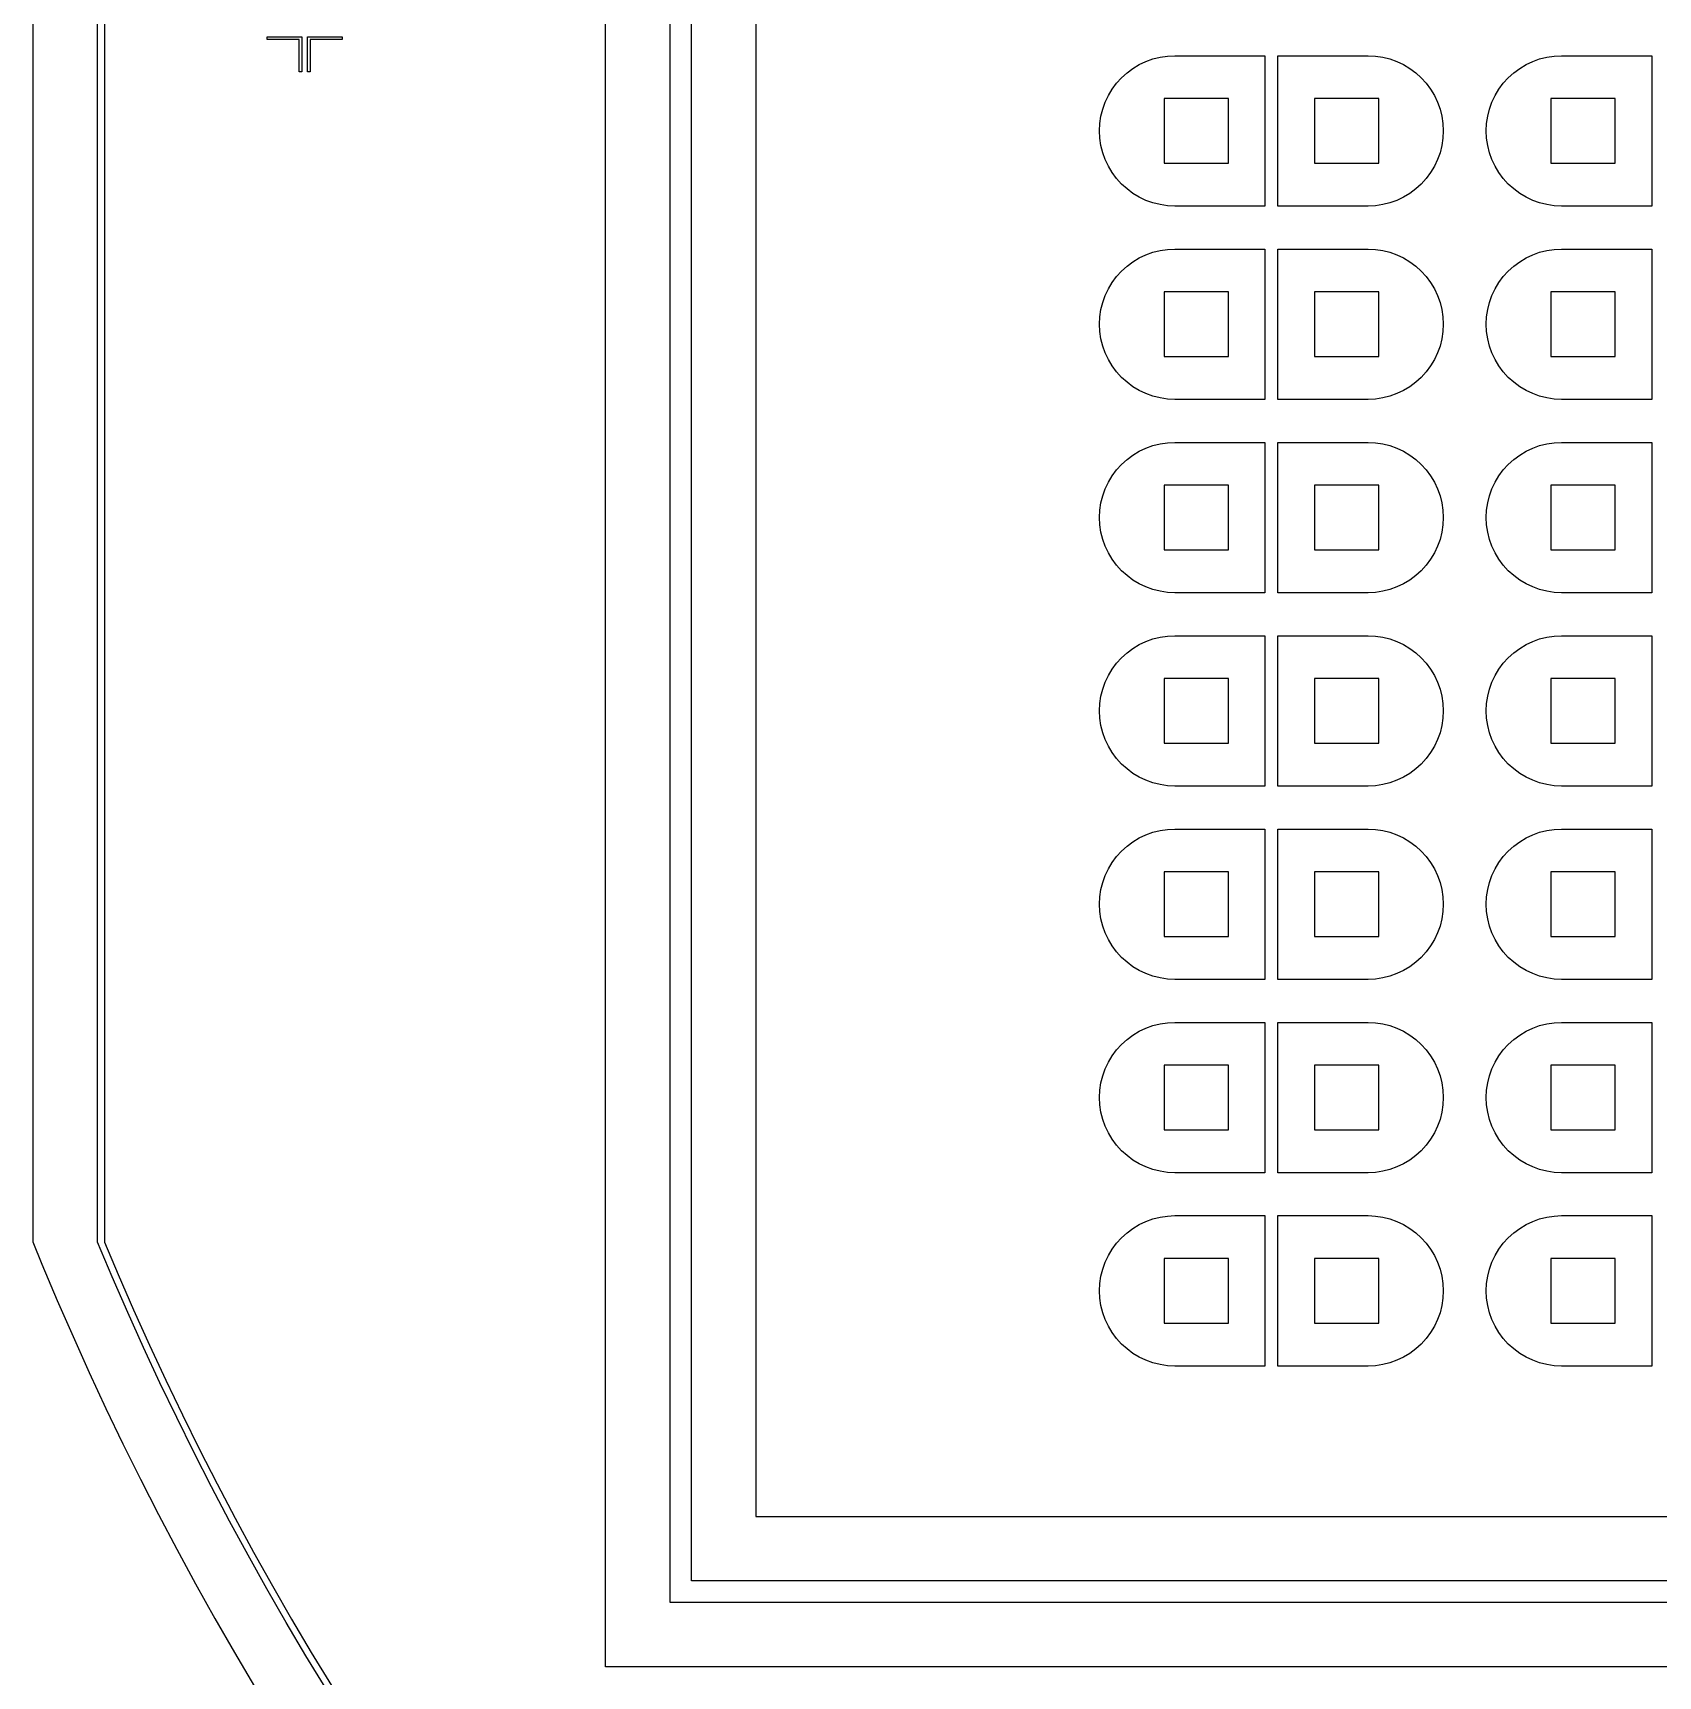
# Model space of a CAD drawing. Extents: x -25 to 123, y -44 to 109.
# Drawn here: x -24.88 to 13.81, y -6.87 to 32.24 of the extents above; entities that cross this region are included whole.
import ezdxf

# ---------------------------------------------------------------- set-up
doc = ezdxf.new("R2010")
doc.units = 0

msp = doc.modelspace()

# ---------------------------------------------------------------- linework, layer by layer
for p, q in [((-11.2486, -6.6469), (-11.2486, 71.0707)), ((-9.71469, 69.5368), (-9.71469, -5.11299)), ((-9.2034, -4.6017), (-9.2034, 69.0255)), ((-7.66949, 67.4916), (-7.66949, -3.06779)), ((-24.8751, 60.9582), (-24.8751, 3.46556)), ((-23.3349, 3.46223), (-23.3349, 60.9616)), ((-23.1725, 60.9607), (-23.1725, 3.4631)), ((-19.3016, 32.0841), (-19.3016, 32.148)), ((-19.3016, 32.148), (-18.4707, 32.148)), ((-18.5346, 32.0841), (-19.3016, 32.0841)), ((-18.5346, 31.3171), (-18.5346, 32.0841)), ((-18.4707, 32.148), (-18.4707, 31.3171)), ((-18.3429, 31.3171), (-18.3429, 32.148)), ((-18.3429, 32.148), (-17.512, 32.148)), ((-17.512, 32.0841), (-18.279, 32.0841)), ((-18.279, 32.0841), (-18.279, 31.3171)), ((-17.512, 32.148), (-17.512, 32.0841)), ((1.95172, 31.6662), (2.12544, 31.692)), ((2.12544, 31.692), (2.30084, 31.7006)), ((2.30084, 31.7006), (4.4483, 31.7006)), ((4.4483, 31.7006), (4.4483, 28.1215)), ((4.75508, 28.1215), (4.75508, 31.7006)), ((4.75508, 31.7006), (6.90254, 31.7006)), ((6.90254, 31.7006), (7.07794, 31.692)), ((7.07794, 31.692), (7.25166, 31.6662)), ((11.1551, 31.6662), (11.3288, 31.692)), ((11.3288, 31.692), (11.5042, 31.7006)), ((11.5042, 31.7006), (13.6517, 31.7006)), ((13.6517, 31.7006), (13.6517, 28.1215)), ((-18.4707, 31.3171), (-18.5346, 31.3171)), ((-18.279, 31.3171), (-18.3429, 31.3171)), ((1.03545, 31.1764), (1.16557, 31.2944)), ((1.16557, 31.2944), (1.30663, 31.399)), ((1.30663, 31.399), (1.45726, 31.4893)), ((1.45726, 31.4893), (1.61601, 31.5644)), ((1.61601, 31.5644), (1.78137, 31.6235)), ((1.78137, 31.6235), (1.95172, 31.6662)), ((7.25166, 31.6662), (7.42201, 31.6235)), ((7.42201, 31.6235), (7.58737, 31.5644)), ((7.58737, 31.5644), (7.74612, 31.4893)), ((7.74612, 31.4893), (7.89676, 31.399)), ((7.89676, 31.399), (8.03781, 31.2944)), ((8.03781, 31.2944), (8.16794, 31.1764)), ((10.2388, 31.1764), (10.369, 31.2944)), ((10.369, 31.2944), (10.51, 31.399)), ((10.51, 31.399), (10.6607, 31.4893)), ((10.6607, 31.4893), (10.8194, 31.5644)), ((10.8194, 31.5644), (10.9848, 31.6235)), ((10.9848, 31.6235), (11.1551, 31.6662)), ((0.72261, 30.7546), (0.8129, 30.9053)), ((0.8129, 30.9053), (0.9175, 31.0463)), ((0.9175, 31.0463), (1.03545, 31.1764)), ((8.16794, 31.1764), (8.28589, 31.0463)), ((8.28589, 31.0463), (8.39049, 30.9053)), ((8.39049, 30.9053), (8.48077, 30.7546)), ((9.92601, 30.7546), (10.0163, 30.9053)), ((10.0163, 30.9053), (10.1209, 31.0463)), ((10.1209, 31.0463), (10.2388, 31.1764)), ((0.58836, 30.4305), (0.64752, 30.5959)), ((0.64752, 30.5959), (0.72261, 30.7546)), ((3.57909, 30.678), (2.0452, 30.678)), ((2.0452, 30.678), (2.0452, 29.1441)), ((3.57909, 29.1441), (3.57909, 30.678)), ((7.15819, 30.678), (5.6243, 30.678)), ((5.6243, 30.678), (5.6243, 29.1441)), ((7.15819, 29.1441), (7.15819, 30.678)), ((8.48077, 30.7546), (8.55586, 30.5959)), ((8.55586, 30.5959), (8.61502, 30.4305)), ((9.79176, 30.4305), (9.85092, 30.5959)), ((9.85092, 30.5959), (9.92601, 30.7546)), ((12.7825, 30.678), (11.2486, 30.678)), ((11.2486, 30.678), (11.2486, 29.1441)), ((12.7825, 29.1441), (12.7825, 30.678)), ((0.51993, 30.0864), (0.54568, 30.2602)), ((0.54568, 30.2602), (0.58836, 30.4305)), ((8.61502, 30.4305), (8.6577, 30.2602)), ((8.6577, 30.2602), (8.68346, 30.0864)), ((9.72333, 30.0864), (9.74908, 30.2602)), ((9.74908, 30.2602), (9.79176, 30.4305)), ((0.51129, 29.911), (0.51993, 30.0864)), ((0.51993, 29.7356), (0.51129, 29.911)), ((0.54568, 29.5619), (0.51993, 29.7356)), ((8.68346, 29.7356), (8.6577, 29.5619)), ((8.68346, 30.0864), (8.69209, 29.911)), ((8.69209, 29.911), (8.68346, 29.7356)), ((9.71469, 29.911), (9.72333, 30.0864)), ((9.72333, 29.7356), (9.71469, 29.911)), ((9.74908, 29.5619), (9.72333, 29.7356)), ((0.58836, 29.3916), (0.54568, 29.5619)), ((0.64752, 29.2262), (0.58836, 29.3916)), ((8.61502, 29.3916), (8.55586, 29.2262)), ((8.6577, 29.5619), (8.61502, 29.3916)), ((9.79176, 29.3916), (9.74908, 29.5619)), ((9.85092, 29.2262), (9.79176, 29.3916)), ((0.72261, 29.0675), (0.64752, 29.2262)), ((0.8129, 28.9168), (0.72261, 29.0675)), ((2.0452, 29.1441), (3.57909, 29.1441)), ((5.6243, 29.1441), (7.15819, 29.1441)), ((8.48077, 29.0675), (8.39049, 28.9168)), ((8.55586, 29.2262), (8.48077, 29.0675)), ((9.92601, 29.0675), (9.85092, 29.2262)), ((10.0163, 28.9168), (9.92601, 29.0675)), ((11.2486, 29.1441), (12.7825, 29.1441)), ((0.9175, 28.7758), (0.8129, 28.9168)), ((1.03545, 28.6456), (0.9175, 28.7758)), ((1.16557, 28.5277), (1.03545, 28.6456)), ((8.16794, 28.6456), (8.03781, 28.5277)), ((8.28589, 28.7758), (8.16794, 28.6456)), ((8.39049, 28.9168), (8.28589, 28.7758)), ((10.1209, 28.7758), (10.0163, 28.9168)), ((10.2388, 28.6456), (10.1209, 28.7758)), ((10.369, 28.5277), (10.2388, 28.6456)), ((1.30663, 28.4231), (1.16557, 28.5277)), ((1.45726, 28.3328), (1.30663, 28.4231)), ((1.61601, 28.2577), (1.45726, 28.3328)), ((1.78137, 28.1986), (1.61601, 28.2577)), ((1.95172, 28.1559), (1.78137, 28.1986)), ((7.42201, 28.1986), (7.25166, 28.1559)), ((7.58737, 28.2577), (7.42201, 28.1986)), ((7.74612, 28.3328), (7.58737, 28.2577)), ((7.89676, 28.4231), (7.74612, 28.3328)), ((8.03781, 28.5277), (7.89676, 28.4231)), ((10.51, 28.4231), (10.369, 28.5277)), ((10.6607, 28.3328), (10.51, 28.4231)), ((10.8194, 28.2577), (10.6607, 28.3328)), ((10.9848, 28.1986), (10.8194, 28.2577)), ((11.1551, 28.1559), (10.9848, 28.1986)), ((2.12544, 28.1301), (1.95172, 28.1559)), ((2.30084, 28.1215), (2.12544, 28.1301)), ((4.4483, 28.1215), (2.30084, 28.1215)), ((6.90254, 28.1215), (4.75508, 28.1215)), ((7.07794, 28.1301), (6.90254, 28.1215)), ((7.25166, 28.1559), (7.07794, 28.1301)), ((11.3288, 28.1301), (11.1551, 28.1559)), ((11.5042, 28.1215), (11.3288, 28.1301)), ((13.6517, 28.1215), (11.5042, 28.1215)), ((1.61601, 26.9627), (1.78137, 27.0218)), ((1.78137, 27.0218), (1.95172, 27.0645)), ((1.95172, 27.0645), (2.12544, 27.0903)), ((2.12544, 27.0903), (2.30084, 27.0989)), ((2.30084, 27.0989), (4.4483, 27.0989)), ((4.4483, 27.0989), (4.4483, 23.5198)), ((4.75508, 23.5198), (4.75508, 27.0989)), ((4.75508, 27.0989), (6.90254, 27.0989)), ((6.90254, 27.0989), (7.07794, 27.0903)), ((7.07794, 27.0903), (7.25166, 27.0645)), ((7.25166, 27.0645), (7.42201, 27.0218)), ((7.42201, 27.0218), (7.58737, 26.9627)), ((10.8194, 26.9627), (10.9848, 27.0218)), ((10.9848, 27.0218), (11.1551, 27.0645)), ((11.1551, 27.0645), (11.3288, 27.0903)), ((11.3288, 27.0903), (11.5042, 27.0989)), ((11.5042, 27.0989), (13.6517, 27.0989)), ((13.6517, 27.0989), (13.6517, 23.5198)), ((1.03545, 26.5747), (1.16557, 26.6927)), ((1.16557, 26.6927), (1.30663, 26.7973)), ((1.30663, 26.7973), (1.45726, 26.8876)), ((1.45726, 26.8876), (1.61601, 26.9627)), ((7.58737, 26.9627), (7.74612, 26.8876)), ((7.74612, 26.8876), (7.89676, 26.7973)), ((7.89676, 26.7973), (8.03781, 26.6927)), ((8.03781, 26.6927), (8.16794, 26.5747)), ((10.2388, 26.5747), (10.369, 26.6927)), ((10.369, 26.6927), (10.51, 26.7973)), ((10.51, 26.7973), (10.6607, 26.8876)), ((10.6607, 26.8876), (10.8194, 26.9627)), ((0.72261, 26.1529), (0.8129, 26.3036)), ((0.8129, 26.3036), (0.9175, 26.4446)), ((0.9175, 26.4446), (1.03545, 26.5747)), ((8.16794, 26.5747), (8.28589, 26.4446)), ((8.28589, 26.4446), (8.39049, 26.3036)), ((8.39049, 26.3036), (8.48077, 26.1529)), ((9.92601, 26.1529), (10.0163, 26.3036)), ((10.0163, 26.3036), (10.1209, 26.4446)), ((10.1209, 26.4446), (10.2388, 26.5747)), ((0.54568, 25.6585), (0.58836, 25.8288)), ((0.58836, 25.8288), (0.64752, 25.9942)), ((0.64752, 25.9942), (0.72261, 26.1529)), ((3.57909, 26.0763), (2.0452, 26.0763)), ((2.0452, 26.0763), (2.0452, 24.5424)), ((3.57909, 24.5424), (3.57909, 26.0763)), ((7.15819, 26.0763), (5.6243, 26.0763)), ((5.6243, 26.0763), (5.6243, 24.5424)), ((7.15819, 24.5424), (7.15819, 26.0763)), ((8.48077, 26.1529), (8.55586, 25.9942)), ((8.55586, 25.9942), (8.61502, 25.8288)), ((8.61502, 25.8288), (8.6577, 25.6585)), ((9.74908, 25.6585), (9.79176, 25.8288)), ((9.79176, 25.8288), (9.85092, 25.9942)), ((9.85092, 25.9942), (9.92601, 26.1529)), ((12.7825, 26.0763), (11.2486, 26.0763)), ((11.2486, 26.0763), (11.2486, 24.5424)), ((12.7825, 24.5424), (12.7825, 26.0763)), ((0.51129, 25.3093), (0.51993, 25.4847)), ((0.51993, 25.4847), (0.54568, 25.6585)), ((8.6577, 25.6585), (8.68346, 25.4847)), ((8.68346, 25.4847), (8.69209, 25.3093)), ((9.71469, 25.3093), (9.72333, 25.4847)), ((9.72333, 25.4847), (9.74908, 25.6585)), ((0.51993, 25.1339), (0.51129, 25.3093)), ((0.54568, 24.9602), (0.51993, 25.1339)), ((8.68346, 25.1339), (8.6577, 24.9602)), ((8.69209, 25.3093), (8.68346, 25.1339)), ((9.72333, 25.1339), (9.71469, 25.3093)), ((9.74908, 24.9602), (9.72333, 25.1339)), ((0.58836, 24.7899), (0.54568, 24.9602)), ((0.64752, 24.6245), (0.58836, 24.7899)), ((8.61502, 24.7899), (8.55586, 24.6245)), ((8.6577, 24.9602), (8.61502, 24.7899)), ((9.79176, 24.7899), (9.74908, 24.9602)), ((9.85092, 24.6245), (9.79176, 24.7899)), ((0.72261, 24.4658), (0.64752, 24.6245)), ((0.8129, 24.3151), (0.72261, 24.4658)), ((0.9175, 24.1741), (0.8129, 24.3151)), ((2.0452, 24.5424), (3.57909, 24.5424)), ((5.6243, 24.5424), (7.15819, 24.5424)), ((8.39049, 24.3151), (8.28589, 24.1741)), ((8.48077, 24.4658), (8.39049, 24.3151)), ((8.55586, 24.6245), (8.48077, 24.4658)), ((9.92601, 24.4658), (9.85092, 24.6245)), ((10.0163, 24.3151), (9.92601, 24.4658)), ((10.1209, 24.1741), (10.0163, 24.3151)), ((11.2486, 24.5424), (12.7825, 24.5424)), ((1.03545, 24.0439), (0.9175, 24.1741)), ((1.16557, 23.926), (1.03545, 24.0439)), ((1.30663, 23.8214), (1.16557, 23.926)), ((8.03781, 23.926), (7.89676, 23.8214)), ((8.16794, 24.0439), (8.03781, 23.926)), ((8.28589, 24.1741), (8.16794, 24.0439)), ((10.2388, 24.0439), (10.1209, 24.1741)), ((10.369, 23.926), (10.2388, 24.0439)), ((10.51, 23.8214), (10.369, 23.926)), ((1.45726, 23.7311), (1.30663, 23.8214)), ((1.61601, 23.656), (1.45726, 23.7311)), ((1.78137, 23.5969), (1.61601, 23.656)), ((1.95172, 23.5542), (1.78137, 23.5969)), ((2.12544, 23.5284), (1.95172, 23.5542)), ((2.30084, 23.5198), (2.12544, 23.5284)), ((4.4483, 23.5198), (2.30084, 23.5198)), ((6.90254, 23.5198), (4.75508, 23.5198)), ((7.07794, 23.5284), (6.90254, 23.5198)), ((7.25166, 23.5542), (7.07794, 23.5284)), ((7.42201, 23.5969), (7.25166, 23.5542)), ((7.58737, 23.656), (7.42201, 23.5969)), ((7.74612, 23.7311), (7.58737, 23.656)), ((7.89676, 23.8214), (7.74612, 23.7311)), ((10.6607, 23.7311), (10.51, 23.8214)), ((10.8194, 23.656), (10.6607, 23.7311)), ((10.9848, 23.5969), (10.8194, 23.656)), ((11.1551, 23.5542), (10.9848, 23.5969)), ((11.3288, 23.5284), (11.1551, 23.5542)), ((11.5042, 23.5198), (11.3288, 23.5284)), ((13.6517, 23.5198), (11.5042, 23.5198)), ((1.45726, 22.2859), (1.61601, 22.361)), ((1.61601, 22.361), (1.78137, 22.4201)), ((1.78137, 22.4201), (1.95172, 22.4628)), ((1.95172, 22.4628), (2.12544, 22.4886)), ((2.12544, 22.4886), (2.30084, 22.4972)), ((2.30084, 22.4972), (4.4483, 22.4972)), ((4.4483, 22.4972), (4.4483, 18.9181)), ((4.75508, 18.9181), (4.75508, 22.4972)), ((4.75508, 22.4972), (6.90254, 22.4972)), ((6.90254, 22.4972), (7.07794, 22.4886)), ((7.07794, 22.4886), (7.25166, 22.4628)), ((7.25166, 22.4628), (7.42201, 22.4201)), ((7.42201, 22.4201), (7.58737, 22.361)), ((7.58737, 22.361), (7.74612, 22.2859)), ((10.6607, 22.2859), (10.8194, 22.361)), ((10.8194, 22.361), (10.9848, 22.4201)), ((10.9848, 22.4201), (11.1551, 22.4628)), ((11.1551, 22.4628), (11.3288, 22.4886)), ((11.3288, 22.4886), (11.5042, 22.4972)), ((11.5042, 22.4972), (13.6517, 22.4972)), ((13.6517, 22.4972), (13.6517, 18.9181)), ((0.9175, 21.8429), (1.03545, 21.973)), ((1.03545, 21.973), (1.16557, 22.091)), ((1.16557, 22.091), (1.30663, 22.1956)), ((1.30663, 22.1956), (1.45726, 22.2859)), ((7.74612, 22.2859), (7.89676, 22.1956)), ((7.89676, 22.1956), (8.03781, 22.091)), ((8.03781, 22.091), (8.16794, 21.973)), ((8.16794, 21.973), (8.28589, 21.8429)), ((10.1209, 21.8429), (10.2388, 21.973)), ((10.2388, 21.973), (10.369, 22.091)), ((10.369, 22.091), (10.51, 22.1956)), ((10.51, 22.1956), (10.6607, 22.2859)), ((0.64752, 21.3925), (0.72261, 21.5512)), ((0.72261, 21.5512), (0.8129, 21.7019)), ((0.8129, 21.7019), (0.9175, 21.8429)), ((8.28589, 21.8429), (8.39049, 21.7019)), ((8.39049, 21.7019), (8.48077, 21.5512)), ((8.48077, 21.5512), (8.55586, 21.3925)), ((9.85092, 21.3925), (9.92601, 21.5512)), ((9.92601, 21.5512), (10.0163, 21.7019)), ((10.0163, 21.7019), (10.1209, 21.8429)), ((0.54568, 21.0568), (0.58836, 21.2271)), ((0.58836, 21.2271), (0.64752, 21.3925)), ((3.57909, 21.4746), (2.0452, 21.4746)), ((2.0452, 21.4746), (2.0452, 19.9407)), ((3.57909, 19.9407), (3.57909, 21.4746)), ((7.15819, 21.4746), (5.6243, 21.4746)), ((5.6243, 21.4746), (5.6243, 19.9407)), ((7.15819, 19.9407), (7.15819, 21.4746)), ((8.55586, 21.3925), (8.61502, 21.2271)), ((8.61502, 21.2271), (8.6577, 21.0568)), ((9.74908, 21.0568), (9.79176, 21.2271)), ((9.79176, 21.2271), (9.85092, 21.3925)), ((12.7825, 21.4746), (11.2486, 21.4746)), ((11.2486, 21.4746), (11.2486, 19.9407)), ((12.7825, 19.9407), (12.7825, 21.4746)), ((0.51129, 20.7076), (0.51993, 20.883)), ((0.51993, 20.883), (0.54568, 21.0568)), ((8.6577, 21.0568), (8.68346, 20.883)), ((8.68346, 20.883), (8.69209, 20.7076)), ((9.71469, 20.7076), (9.72333, 20.883)), ((9.72333, 20.883), (9.74908, 21.0568)), ((0.51993, 20.5322), (0.51129, 20.7076)), ((0.54568, 20.3585), (0.51993, 20.5322)), ((0.58836, 20.1882), (0.54568, 20.3585)), ((8.6577, 20.3585), (8.61502, 20.1882)), ((8.68346, 20.5322), (8.6577, 20.3585)), ((8.69209, 20.7076), (8.68346, 20.5322)), ((9.72333, 20.5322), (9.71469, 20.7076)), ((9.74908, 20.3585), (9.72333, 20.5322)), ((9.79176, 20.1882), (9.74908, 20.3585)), ((0.64752, 20.0228), (0.58836, 20.1882)), ((0.72261, 19.8641), (0.64752, 20.0228)), ((8.55586, 20.0228), (8.48077, 19.8641)), ((8.61502, 20.1882), (8.55586, 20.0228)), ((9.85092, 20.0228), (9.79176, 20.1882)), ((9.92601, 19.8641), (9.85092, 20.0228)), ((0.8129, 19.7134), (0.72261, 19.8641)), ((0.9175, 19.5724), (0.8129, 19.7134)), ((1.03545, 19.4422), (0.9175, 19.5724)), ((2.0452, 19.9407), (3.57909, 19.9407)), ((5.6243, 19.9407), (7.15819, 19.9407)), ((8.28589, 19.5724), (8.16794, 19.4422)), ((8.39049, 19.7134), (8.28589, 19.5724)), ((8.48077, 19.8641), (8.39049, 19.7134)), ((10.0163, 19.7134), (9.92601, 19.8641)), ((10.1209, 19.5724), (10.0163, 19.7134)), ((10.2388, 19.4422), (10.1209, 19.5724)), ((11.2486, 19.9407), (12.7825, 19.9407)), ((1.16557, 19.3243), (1.03545, 19.4422)), ((1.30663, 19.2197), (1.16557, 19.3243)), ((1.45726, 19.1294), (1.30663, 19.2197)), ((7.89676, 19.2197), (7.74612, 19.1294)), ((8.03781, 19.3243), (7.89676, 19.2197)), ((8.16794, 19.4422), (8.03781, 19.3243)), ((10.369, 19.3243), (10.2388, 19.4422)), ((10.51, 19.2197), (10.369, 19.3243)), ((10.6607, 19.1294), (10.51, 19.2197)), ((1.61601, 19.0543), (1.45726, 19.1294)), ((1.78137, 18.9952), (1.61601, 19.0543)), ((1.95172, 18.9525), (1.78137, 18.9952)), ((2.12544, 18.9267), (1.95172, 18.9525)), ((2.30084, 18.9181), (2.12544, 18.9267)), ((4.4483, 18.9181), (2.30084, 18.9181)), ((6.90254, 18.9181), (4.75508, 18.9181)), ((7.07794, 18.9267), (6.90254, 18.9181)), ((7.25166, 18.9525), (7.07794, 18.9267)), ((7.42201, 18.9952), (7.25166, 18.9525)), ((7.58737, 19.0543), (7.42201, 18.9952)), ((7.74612, 19.1294), (7.58737, 19.0543)), ((10.8194, 19.0543), (10.6607, 19.1294)), ((10.9848, 18.9952), (10.8194, 19.0543)), ((11.1551, 18.9525), (10.9848, 18.9952)), ((11.3288, 18.9267), (11.1551, 18.9525)), ((11.5042, 18.9181), (11.3288, 18.9267)), ((13.6517, 18.9181), (11.5042, 18.9181)), ((1.30663, 17.5939), (1.45726, 17.6842)), ((1.45726, 17.6842), (1.61601, 17.7593)), ((1.61601, 17.7593), (1.78137, 17.8184)), ((1.78137, 17.8184), (1.95172, 17.8611)), ((1.95172, 17.8611), (2.12544, 17.8869)), ((2.12544, 17.8869), (2.30084, 17.8955)), ((2.30084, 17.8955), (4.4483, 17.8955)), ((4.4483, 17.8955), (4.4483, 14.3164)), ((4.75508, 14.3164), (4.75508, 17.8955)), ((4.75508, 17.8955), (6.90254, 17.8955)), ((6.90254, 17.8955), (7.07794, 17.8869)), ((7.07794, 17.8869), (7.25166, 17.8611)), ((7.25166, 17.8611), (7.42201, 17.8184)), ((7.42201, 17.8184), (7.58737, 17.7593)), ((7.58737, 17.7593), (7.74612, 17.6842)), ((7.74612, 17.6842), (7.89676, 17.5939)), ((10.51, 17.5939), (10.6607, 17.6842)), ((10.6607, 17.6842), (10.8194, 17.7593)), ((10.8194, 17.7593), (10.9848, 17.8184)), ((10.9848, 17.8184), (11.1551, 17.8611)), ((11.1551, 17.8611), (11.3288, 17.8869)), ((11.3288, 17.8869), (11.5042, 17.8955)), ((11.5042, 17.8955), (13.6517, 17.8955)), ((13.6517, 17.8955), (13.6517, 14.3164)), ((0.8129, 17.1002), (0.9175, 17.2412)), ((0.9175, 17.2412), (1.03545, 17.3713)), ((1.03545, 17.3713), (1.16557, 17.4893)), ((1.16557, 17.4893), (1.30663, 17.5939)), ((7.89676, 17.5939), (8.03781, 17.4893)), ((8.03781, 17.4893), (8.16794, 17.3713)), ((8.16794, 17.3713), (8.28589, 17.2412)), ((8.28589, 17.2412), (8.39049, 17.1002)), ((10.0163, 17.1002), (10.1209, 17.2412)), ((10.1209, 17.2412), (10.2388, 17.3713)), ((10.2388, 17.3713), (10.369, 17.4893)), ((10.369, 17.4893), (10.51, 17.5939)), ((0.64752, 16.7908), (0.72261, 16.9495)), ((0.72261, 16.9495), (0.8129, 17.1002)), ((3.57909, 16.8729), (2.0452, 16.8729)), ((2.0452, 16.8729), (2.0452, 15.339)), ((3.57909, 15.339), (3.57909, 16.8729)), ((7.15819, 16.8729), (5.6243, 16.8729)), ((5.6243, 16.8729), (5.6243, 15.339)), ((7.15819, 15.339), (7.15819, 16.8729)), ((8.39049, 17.1002), (8.48077, 16.9495)), ((8.48077, 16.9495), (8.55586, 16.7908)), ((9.85092, 16.7908), (9.92601, 16.9495)), ((9.92601, 16.9495), (10.0163, 17.1002)), ((12.7825, 16.8729), (11.2486, 16.8729)), ((11.2486, 16.8729), (11.2486, 15.339)), ((12.7825, 15.339), (12.7825, 16.8729)), ((0.51993, 16.2813), (0.54568, 16.4551)), ((0.54568, 16.4551), (0.58836, 16.6254)), ((0.58836, 16.6254), (0.64752, 16.7908)), ((8.55586, 16.7908), (8.61502, 16.6254)), ((8.61502, 16.6254), (8.6577, 16.4551)), ((8.6577, 16.4551), (8.68346, 16.2813)), ((9.72333, 16.2813), (9.74908, 16.4551)), ((9.74908, 16.4551), (9.79176, 16.6254)), ((9.79176, 16.6254), (9.85092, 16.7908)), ((0.51129, 16.1059), (0.51993, 16.2813)), ((0.51993, 15.9305), (0.51129, 16.1059)), ((8.68346, 16.2813), (8.69209, 16.1059)), ((8.69209, 16.1059), (8.68346, 15.9305)), ((9.71469, 16.1059), (9.72333, 16.2813)), ((9.72333, 15.9305), (9.71469, 16.1059)), ((0.54568, 15.7568), (0.51993, 15.9305)), ((0.58836, 15.5865), (0.54568, 15.7568)), ((8.6577, 15.7568), (8.61502, 15.5865)), ((8.68346, 15.9305), (8.6577, 15.7568)), ((9.74908, 15.7568), (9.72333, 15.9305)), ((9.79176, 15.5865), (9.74908, 15.7568)), ((0.64752, 15.4211), (0.58836, 15.5865)), ((0.72261, 15.2624), (0.64752, 15.4211)), ((0.8129, 15.1117), (0.72261, 15.2624)), ((2.0452, 15.339), (3.57909, 15.339)), ((5.6243, 15.339), (7.15819, 15.339)), ((8.48077, 15.2624), (8.39049, 15.1117)), ((8.55586, 15.4211), (8.48077, 15.2624)), ((8.61502, 15.5865), (8.55586, 15.4211)), ((9.85092, 15.4211), (9.79176, 15.5865)), ((9.92601, 15.2624), (9.85092, 15.4211)), ((10.0163, 15.1117), (9.92601, 15.2624)), ((11.2486, 15.339), (12.7825, 15.339)), ((0.9175, 14.9707), (0.8129, 15.1117)), ((1.03545, 14.8405), (0.9175, 14.9707)), ((8.28589, 14.9707), (8.16794, 14.8405)), ((8.39049, 15.1117), (8.28589, 14.9707)), ((10.1209, 14.9707), (10.0163, 15.1117)), ((10.2388, 14.8405), (10.1209, 14.9707)), ((1.16557, 14.7226), (1.03545, 14.8405)), ((1.30663, 14.618), (1.16557, 14.7226)), ((1.45726, 14.5277), (1.30663, 14.618)), ((1.61601, 14.4526), (1.45726, 14.5277)), ((7.74612, 14.5277), (7.58737, 14.4526)), ((7.89676, 14.618), (7.74612, 14.5277)), ((8.03781, 14.7226), (7.89676, 14.618)), ((8.16794, 14.8405), (8.03781, 14.7226)), ((10.369, 14.7226), (10.2388, 14.8405)), ((10.51, 14.618), (10.369, 14.7226)), ((10.6607, 14.5277), (10.51, 14.618)), ((10.8194, 14.4526), (10.6607, 14.5277)), ((1.78137, 14.3935), (1.61601, 14.4526)), ((1.95172, 14.3508), (1.78137, 14.3935)), ((2.12544, 14.325), (1.95172, 14.3508)), ((2.30084, 14.3164), (2.12544, 14.325)), ((4.4483, 14.3164), (2.30084, 14.3164)), ((6.90254, 14.3164), (4.75508, 14.3164)), ((7.07794, 14.325), (6.90254, 14.3164)), ((7.25166, 14.3508), (7.07794, 14.325)), ((7.42201, 14.3935), (7.25166, 14.3508)), ((7.58737, 14.4526), (7.42201, 14.3935)), ((10.9848, 14.3935), (10.8194, 14.4526)), ((11.1551, 14.3508), (10.9848, 14.3935)), ((11.3288, 14.325), (11.1551, 14.3508)), ((11.5042, 14.3164), (11.3288, 14.325)), ((13.6517, 14.3164), (11.5042, 14.3164)), ((1.16557, 12.8876), (1.30663, 12.9922)), ((1.30663, 12.9922), (1.45726, 13.0825)), ((1.45726, 13.0825), (1.61601, 13.1576)), ((1.61601, 13.1576), (1.78137, 13.2167)), ((1.78137, 13.2167), (1.95172, 13.2594)), ((1.95172, 13.2594), (2.12544, 13.2852)), ((2.12544, 13.2852), (2.30084, 13.2938)), ((2.30084, 13.2938), (4.4483, 13.2938)), ((4.4483, 13.2938), (4.4483, 9.71469)), ((4.75508, 9.71469), (4.75508, 13.2938)), ((4.75508, 13.2938), (6.90254, 13.2938)), ((6.90254, 13.2938), (7.07794, 13.2852)), ((7.07794, 13.2852), (7.25166, 13.2594)), ((7.25166, 13.2594), (7.42201, 13.2167)), ((7.42201, 13.2167), (7.58737, 13.1576)), ((7.58737, 13.1576), (7.74612, 13.0825)), ((7.74612, 13.0825), (7.89676, 12.9922)), ((7.89676, 12.9922), (8.03781, 12.8876)), ((10.369, 12.8876), (10.51, 12.9922)), ((10.51, 12.9922), (10.6607, 13.0825)), ((10.6607, 13.0825), (10.8194, 13.1576)), ((10.8194, 13.1576), (10.9848, 13.2167)), ((10.9848, 13.2167), (11.1551, 13.2594)), ((11.1551, 13.2594), (11.3288, 13.2852)), ((11.3288, 13.2852), (11.5042, 13.2938)), ((11.5042, 13.2938), (13.6517, 13.2938)), ((13.6517, 13.2938), (13.6517, 9.71469)), ((0.8129, 12.4985), (0.9175, 12.6395)), ((0.9175, 12.6395), (1.03545, 12.7696)), ((1.03545, 12.7696), (1.16557, 12.8876)), ((8.03781, 12.8876), (8.16794, 12.7696)), ((8.16794, 12.7696), (8.28589, 12.6395)), ((8.28589, 12.6395), (8.39049, 12.4985)), ((10.0163, 12.4985), (10.1209, 12.6395)), ((10.1209, 12.6395), (10.2388, 12.7696)), ((10.2388, 12.7696), (10.369, 12.8876)), ((0.58836, 12.0237), (0.64752, 12.1891)), ((0.64752, 12.1891), (0.72261, 12.3478)), ((0.72261, 12.3478), (0.8129, 12.4985)), ((3.57909, 12.2712), (2.0452, 12.2712)), ((2.0452, 12.2712), (2.0452, 10.7373)), ((3.57909, 10.7373), (3.57909, 12.2712)), ((7.15819, 12.2712), (5.6243, 12.2712)), ((5.6243, 12.2712), (5.6243, 10.7373)), ((7.15819, 10.7373), (7.15819, 12.2712)), ((8.39049, 12.4985), (8.48077, 12.3478)), ((8.48077, 12.3478), (8.55586, 12.1891)), ((8.55586, 12.1891), (8.61502, 12.0237)), ((9.79176, 12.0237), (9.85092, 12.1891)), ((9.85092, 12.1891), (9.92601, 12.3478)), ((9.92601, 12.3478), (10.0163, 12.4985)), ((12.7825, 12.2712), (11.2486, 12.2712)), ((11.2486, 12.2712), (11.2486, 10.7373)), ((12.7825, 10.7373), (12.7825, 12.2712)), ((0.51993, 11.6796), (0.54568, 11.8534)), ((0.54568, 11.8534), (0.58836, 12.0237)), ((8.61502, 12.0237), (8.6577, 11.8534)), ((8.6577, 11.8534), (8.68346, 11.6796)), ((9.72333, 11.6796), (9.74908, 11.8534)), ((9.74908, 11.8534), (9.79176, 12.0237)), ((0.51129, 11.5042), (0.51993, 11.6796)), ((0.51993, 11.3288), (0.51129, 11.5042)), ((8.68346, 11.6796), (8.69209, 11.5042)), ((8.69209, 11.5042), (8.68346, 11.3288)), ((9.71469, 11.5042), (9.72333, 11.6796)), ((9.72333, 11.3288), (9.71469, 11.5042)), ((0.54568, 11.1551), (0.51993, 11.3288)), ((0.58836, 10.9848), (0.54568, 11.1551)), ((0.64752, 10.8194), (0.58836, 10.9848)), ((8.61502, 10.9848), (8.55586, 10.8194)), ((8.6577, 11.1551), (8.61502, 10.9848)), ((8.68346, 11.3288), (8.6577, 11.1551)), ((9.74908, 11.1551), (9.72333, 11.3288)), ((9.79176, 10.9848), (9.74908, 11.1551)), ((9.85092, 10.8194), (9.79176, 10.9848)), ((0.72261, 10.6607), (0.64752, 10.8194)), ((0.8129, 10.51), (0.72261, 10.6607)), ((2.0452, 10.7373), (3.57909, 10.7373)), ((5.6243, 10.7373), (7.15819, 10.7373)), ((8.48077, 10.6607), (8.39049, 10.51)), ((8.55586, 10.8194), (8.48077, 10.6607)), ((9.92601, 10.6607), (9.85092, 10.8194)), ((10.0163, 10.51), (9.92601, 10.6607)), ((11.2486, 10.7373), (12.7825, 10.7373)), ((0.9175, 10.369), (0.8129, 10.51)), ((1.03545, 10.2388), (0.9175, 10.369)), ((1.16557, 10.1209), (1.03545, 10.2388)), ((8.16794, 10.2388), (8.03781, 10.1209)), ((8.28589, 10.369), (8.16794, 10.2388)), ((8.39049, 10.51), (8.28589, 10.369)), ((10.1209, 10.369), (10.0163, 10.51)), ((10.2388, 10.2388), (10.1209, 10.369)), ((10.369, 10.1209), (10.2388, 10.2388)), ((1.30663, 10.0163), (1.16557, 10.1209)), ((1.45726, 9.92601), (1.30663, 10.0163)), ((1.61601, 9.85092), (1.45726, 9.92601)), ((1.78137, 9.79176), (1.61601, 9.85092)), ((1.95172, 9.74908), (1.78137, 9.79176)), ((7.42201, 9.79176), (7.25166, 9.74908)), ((7.58737, 9.85092), (7.42201, 9.79176)), ((7.74612, 9.92601), (7.58737, 9.85092)), ((7.89676, 10.0163), (7.74612, 9.92601)), ((8.03781, 10.1209), (7.89676, 10.0163)), ((10.51, 10.0163), (10.369, 10.1209)), ((10.6607, 9.92601), (10.51, 10.0163)), ((10.8194, 9.85092), (10.6607, 9.92601)), ((10.9848, 9.79176), (10.8194, 9.85092)), ((11.1551, 9.74908), (10.9848, 9.79176)), ((2.12544, 9.72333), (1.95172, 9.74908)), ((2.30084, 9.71469), (2.12544, 9.72333)), ((4.4483, 9.71469), (2.30084, 9.71469)), ((6.90254, 9.71469), (4.75508, 9.71469)), ((7.07794, 9.72333), (6.90254, 9.71469)), ((7.25166, 9.74908), (7.07794, 9.72333)), ((11.3288, 9.72333), (11.1551, 9.74908)), ((11.5042, 9.71469), (11.3288, 9.72333)), ((13.6517, 9.71469), (11.5042, 9.71469)), ((1.61601, 8.55586), (1.78137, 8.61502)), ((1.78137, 8.61502), (1.95172, 8.6577)), ((1.95172, 8.6577), (2.12544, 8.68346)), ((2.12544, 8.68346), (2.30084, 8.69209)), ((2.30084, 8.69209), (4.4483, 8.69209)), ((4.4483, 8.69209), (4.4483, 5.11299)), ((4.75508, 5.11299), (4.75508, 8.69209)), ((4.75508, 8.69209), (6.90254, 8.69209)), ((6.90254, 8.69209), (7.07794, 8.68346)), ((7.07794, 8.68346), (7.25166, 8.6577)), ((7.25166, 8.6577), (7.42201, 8.61502)), ((7.42201, 8.61502), (7.58737, 8.55586)), ((10.8194, 8.55586), (10.9848, 8.61502)), ((10.9848, 8.61502), (11.1551, 8.6577)), ((11.1551, 8.6577), (11.3288, 8.68346)), ((11.3288, 8.68346), (11.5042, 8.69209)), ((11.5042, 8.69209), (13.6517, 8.69209)), ((13.6517, 8.69209), (13.6517, 5.11299)), ((1.03545, 8.16794), (1.16557, 8.28589)), ((1.16557, 8.28589), (1.30663, 8.39049)), ((1.30663, 8.39049), (1.45726, 8.48077)), ((1.45726, 8.48077), (1.61601, 8.55586)), ((7.58737, 8.55586), (7.74612, 8.48077)), ((7.74612, 8.48077), (7.89676, 8.39049)), ((7.89676, 8.39049), (8.03781, 8.28589)), ((8.03781, 8.28589), (8.16794, 8.16794)), ((10.2388, 8.16794), (10.369, 8.28589)), ((10.369, 8.28589), (10.51, 8.39049)), ((10.51, 8.39049), (10.6607, 8.48077)), ((10.6607, 8.48077), (10.8194, 8.55586)), ((0.72261, 7.74612), (0.8129, 7.89676)), ((0.8129, 7.89676), (0.9175, 8.03781)), ((0.9175, 8.03781), (1.03545, 8.16794)), ((8.16794, 8.16794), (8.28589, 8.03781)), ((8.28589, 8.03781), (8.39049, 7.89676)), ((8.39049, 7.89676), (8.48077, 7.74612)), ((9.92601, 7.74612), (10.0163, 7.89676)), ((10.0163, 7.89676), (10.1209, 8.03781)), ((10.1209, 8.03781), (10.2388, 8.16794)), ((0.58836, 7.42201), (0.64752, 7.58737)), ((0.64752, 7.58737), (0.72261, 7.74612)), ((3.57909, 7.66949), (2.0452, 7.66949)), ((2.0452, 7.66949), (2.0452, 6.13559)), ((3.57909, 6.13559), (3.57909, 7.66949)), ((7.15819, 7.66949), (5.6243, 7.66949)), ((5.6243, 7.66949), (5.6243, 6.13559)), ((7.15819, 6.13559), (7.15819, 7.66949)), ((8.48077, 7.74612), (8.55586, 7.58737)), ((8.55586, 7.58737), (8.61502, 7.42201)), ((9.79176, 7.42201), (9.85092, 7.58737)), ((9.85092, 7.58737), (9.92601, 7.74612)), ((12.7825, 7.66949), (11.2486, 7.66949)), ((11.2486, 7.66949), (11.2486, 6.13559)), ((12.7825, 6.13559), (12.7825, 7.66949)), ((0.51129, 6.90254), (0.51993, 7.07794)), ((0.51993, 7.07794), (0.54568, 7.25166)), ((0.54568, 7.25166), (0.58836, 7.42201)), ((8.61502, 7.42201), (8.6577, 7.25166)), ((8.6577, 7.25166), (8.68346, 7.07794)), ((8.68346, 7.07794), (8.69209, 6.90254)), ((9.71469, 6.90254), (9.72333, 7.07794)), ((9.72333, 7.07794), (9.74908, 7.25166)), ((9.74908, 7.25166), (9.79176, 7.42201)), ((0.51993, 6.72714), (0.51129, 6.90254)), ((0.54568, 6.55342), (0.51993, 6.72714)), ((8.68346, 6.72714), (8.6577, 6.55342)), ((8.69209, 6.90254), (8.68346, 6.72714)), ((9.72333, 6.72714), (9.71469, 6.90254)), ((9.74908, 6.55342), (9.72333, 6.72714)), ((0.58836, 6.38307), (0.54568, 6.55342)), ((0.64752, 6.21771), (0.58836, 6.38307)), ((8.61502, 6.38307), (8.55586, 6.21771)), ((8.6577, 6.55342), (8.61502, 6.38307)), ((9.79176, 6.38307), (9.74908, 6.55342)), ((9.85092, 6.21771), (9.79176, 6.38307)), ((0.72261, 6.05896), (0.64752, 6.21771)), ((0.8129, 5.90833), (0.72261, 6.05896)), ((0.9175, 5.76727), (0.8129, 5.90833)), ((2.0452, 6.13559), (3.57909, 6.13559)), ((5.6243, 6.13559), (7.15819, 6.13559)), ((8.39049, 5.90833), (8.28589, 5.76727)), ((8.48077, 6.05896), (8.39049, 5.90833)), ((8.55586, 6.21771), (8.48077, 6.05896)), ((9.92601, 6.05896), (9.85092, 6.21771)), ((10.0163, 5.90833), (9.92601, 6.05896)), ((10.1209, 5.76727), (10.0163, 5.90833)), ((11.2486, 6.13559), (12.7825, 6.13559)), ((1.03545, 5.63715), (0.9175, 5.76727)), ((1.16557, 5.5192), (1.03545, 5.63715)), ((1.30663, 5.4146), (1.16557, 5.5192)), ((8.03781, 5.5192), (7.89676, 5.4146)), ((8.16794, 5.63715), (8.03781, 5.5192)), ((8.28589, 5.76727), (8.16794, 5.63715)), ((10.2388, 5.63715), (10.1209, 5.76727)), ((10.369, 5.5192), (10.2388, 5.63715)), ((10.51, 5.4146), (10.369, 5.5192)), ((1.45726, 5.32431), (1.30663, 5.4146)), ((1.61601, 5.24922), (1.45726, 5.32431)), ((1.78137, 5.19006), (1.61601, 5.24922)), ((1.95172, 5.14738), (1.78137, 5.19006)), ((2.12544, 5.12163), (1.95172, 5.14738)), ((2.30084, 5.11299), (2.12544, 5.12163)), ((4.4483, 5.11299), (2.30084, 5.11299)), ((6.90254, 5.11299), (4.75508, 5.11299)), ((7.07794, 5.12163), (6.90254, 5.11299)), ((7.25166, 5.14738), (7.07794, 5.12163)), ((7.42201, 5.19006), (7.25166, 5.14738)), ((7.58737, 5.24922), (7.42201, 5.19006)), ((7.74612, 5.32431), (7.58737, 5.24922)), ((7.89676, 5.4146), (7.74612, 5.32431)), ((10.6607, 5.32431), (10.51, 5.4146)), ((10.8194, 5.24922), (10.6607, 5.32431)), ((10.9848, 5.19006), (10.8194, 5.24922)), ((11.1551, 5.14738), (10.9848, 5.19006)), ((11.3288, 5.12163), (11.1551, 5.14738)), ((11.5042, 5.11299), (11.3288, 5.12163)), ((13.6517, 5.11299), (11.5042, 5.11299)), ((1.45726, 3.87907), (1.61601, 3.95416)), ((1.61601, 3.95416), (1.78137, 4.01332)), ((1.78137, 4.01332), (1.95172, 4.056)), ((1.95172, 4.056), (2.12544, 4.08176)), ((2.12544, 4.08176), (2.30084, 4.09039)), ((2.30084, 4.09039), (4.4483, 4.09039)), ((4.4483, 4.09039), (4.4483, 0.51129)), ((4.75508, 0.51129), (4.75508, 4.09039)), ((4.75508, 4.09039), (6.90254, 4.09039)), ((6.90254, 4.09039), (7.07794, 4.08176)), ((7.07794, 4.08176), (7.25166, 4.056)), ((7.25166, 4.056), (7.42201, 4.01332)), ((7.42201, 4.01332), (7.58737, 3.95416)), ((7.58737, 3.95416), (7.74612, 3.87907)), ((10.6607, 3.87907), (10.8194, 3.95416)), ((10.8194, 3.95416), (10.9848, 4.01332)), ((10.9848, 4.01332), (11.1551, 4.056)), ((11.1551, 4.056), (11.3288, 4.08176)), ((11.3288, 4.08176), (11.5042, 4.09039)), ((11.5042, 4.09039), (13.6517, 4.09039)), ((13.6517, 4.09039), (13.6517, 0.51129)), ((0.9175, 3.43611), (1.03545, 3.56624)), ((1.03545, 3.56624), (1.16557, 3.68419)), ((1.16557, 3.68419), (1.30663, 3.78879)), ((1.30663, 3.78879), (1.45726, 3.87907)), ((7.74612, 3.87907), (7.89676, 3.78879)), ((7.89676, 3.78879), (8.03781, 3.68419)), ((8.03781, 3.68419), (8.16794, 3.56624)), ((8.16794, 3.56624), (8.28589, 3.43611)), ((10.1209, 3.43611), (10.2388, 3.56624)), ((10.2388, 3.56624), (10.369, 3.68419)), ((10.369, 3.68419), (10.51, 3.78879)), ((10.51, 3.78879), (10.6607, 3.87907)), ((-24.8751, 3.46556), (-24.6598, 2.93663)), ((-22.9855, 2.63295), (-23.3349, 3.46223)), ((-23.1725, 3.4631), (-22.8476, 2.69205)), ((0.64752, 2.98567), (0.72261, 3.14442)), ((0.72261, 3.14442), (0.8129, 3.29506)), ((0.8129, 3.29506), (0.9175, 3.43611)), ((8.28589, 3.43611), (8.39049, 3.29506)), ((8.39049, 3.29506), (8.48077, 3.14442)), ((8.48077, 3.14442), (8.55586, 2.98567)), ((9.85092, 2.98567), (9.92601, 3.14442)), ((9.92601, 3.14442), (10.0163, 3.29506)), ((10.0163, 3.29506), (10.1209, 3.43611)), ((-24.6598, 2.93663), (-24.2952, 2.07152)), ((0.54568, 2.64996), (0.58836, 2.82031)), ((0.58836, 2.82031), (0.64752, 2.98567)), ((3.57909, 3.06779), (2.0452, 3.06779)), ((2.0452, 3.06779), (2.0452, 1.53389)), ((3.57909, 1.53389), (3.57909, 3.06779)), ((7.15819, 3.06779), (5.6243, 3.06779)), ((5.6243, 3.06779), (5.6243, 1.53389)), ((7.15819, 1.53389), (7.15819, 3.06779)), ((8.55586, 2.98567), (8.61502, 2.82031)), ((8.61502, 2.82031), (8.6577, 2.64996)), ((9.74908, 2.64996), (9.79176, 2.82031)), ((9.79176, 2.82031), (9.85092, 2.98567)), ((12.7825, 3.06779), (11.2486, 3.06779)), ((11.2486, 3.06779), (11.2486, 1.53389)), ((12.7825, 1.53389), (12.7825, 3.06779)), ((-22.6173, 1.78841), (-22.9855, 2.63295)), ((-22.8476, 2.69205), (-22.4801, 1.8492)), ((0.51129, 2.30084), (0.51993, 2.47624)), ((0.51993, 2.47624), (0.54568, 2.64996)), ((8.6577, 2.64996), (8.68346, 2.47624)), ((8.68346, 2.47624), (8.69209, 2.30084)), ((9.71469, 2.30084), (9.72333, 2.47624)), ((9.72333, 2.47624), (9.74908, 2.64996)), ((-24.2952, 2.07152), (-23.92, 1.21094)), ((0.51993, 2.12544), (0.51129, 2.30084)), ((0.54568, 1.95172), (0.51993, 2.12544)), ((8.68346, 2.12544), (8.6577, 1.95172)), ((8.69209, 2.30084), (8.68346, 2.12544)), ((9.72333, 2.12544), (9.71469, 2.30084)), ((9.74908, 1.95172), (9.72333, 2.12544)), ((-22.2388, 0.94846), (-22.6173, 1.78841)), ((-22.4801, 1.8492), (-22.1024, 1.01093)), ((0.58836, 1.78137), (0.54568, 1.95172)), ((0.64752, 1.61601), (0.58836, 1.78137)), ((0.72261, 1.45726), (0.64752, 1.61601)), ((8.55586, 1.61601), (8.48077, 1.45726)), ((8.61502, 1.78137), (8.55586, 1.61601)), ((8.6577, 1.95172), (8.61502, 1.78137)), ((9.79176, 1.78137), (9.74908, 1.95172)), ((9.85092, 1.61601), (9.79176, 1.78137)), ((9.92601, 1.45726), (9.85092, 1.61601)), ((-23.92, 1.21094), (-23.5343, 0.35504)), ((0.8129, 1.30663), (0.72261, 1.45726)), ((0.9175, 1.16557), (0.8129, 1.30663)), ((2.0452, 1.53389), (3.57909, 1.53389)), ((5.6243, 1.53389), (7.15819, 1.53389)), ((8.39049, 1.30663), (8.28589, 1.16557)), ((8.48077, 1.45726), (8.39049, 1.30663)), ((10.0163, 1.30663), (9.92601, 1.45726)), ((10.1209, 1.16557), (10.0163, 1.30663)), ((11.2486, 1.53389), (12.7825, 1.53389)), ((-21.85, 0.11321), (-22.2388, 0.94846)), ((-22.1024, 1.01093), (-21.7144, 0.17734)), ((1.03545, 1.03545), (0.9175, 1.16557)), ((1.16557, 0.9175), (1.03545, 1.03545)), ((1.30663, 0.8129), (1.16557, 0.9175)), ((1.45726, 0.72261), (1.30663, 0.8129)), ((7.89676, 0.8129), (7.74612, 0.72261)), ((8.03781, 0.9175), (7.89676, 0.8129)), ((8.16794, 1.03545), (8.03781, 0.9175)), ((8.28589, 1.16557), (8.16794, 1.03545)), ((10.2388, 1.03545), (10.1209, 1.16557)), ((10.369, 0.9175), (10.2388, 1.03545)), ((10.51, 0.8129), (10.369, 0.9175)), ((10.6607, 0.72261), (10.51, 0.8129)), ((1.61601, 0.64752), (1.45726, 0.72261)), ((1.78137, 0.58836), (1.61601, 0.64752)), ((1.95172, 0.54568), (1.78137, 0.58836)), ((2.12544, 0.51993), (1.95172, 0.54568)), ((2.30084, 0.51129), (2.12544, 0.51993)), ((4.4483, 0.51129), (2.30084, 0.51129)), ((6.90254, 0.51129), (4.75508, 0.51129)), ((7.07794, 0.51993), (6.90254, 0.51129)), ((7.25166, 0.54568), (7.07794, 0.51993)), ((7.42201, 0.58836), (7.25166, 0.54568)), ((7.58737, 0.64752), (7.42201, 0.58836)), ((7.74612, 0.72261), (7.58737, 0.64752)), ((10.8194, 0.64752), (10.6607, 0.72261)), ((10.9848, 0.58836), (10.8194, 0.64752)), ((11.1551, 0.54568), (10.9848, 0.58836)), ((11.3288, 0.51993), (11.1551, 0.54568)), ((11.5042, 0.51129), (11.3288, 0.51993)), ((13.6517, 0.51129), (11.5042, 0.51129)), ((-23.5343, 0.35504), (-23.1382, -0.49605)), ((-21.451, -0.71719), (-21.85, 0.11321)), ((-21.7144, 0.17734), (-21.3162, -0.6514)), ((-23.1382, -0.49605), (-22.7316, -1.34222)), ((-21.0418, -1.54265), (-21.451, -0.71719)), ((-21.3162, -0.6514), (-20.9078, -1.4752)), ((-22.7316, -1.34222), (-22.3146, -2.18335)), ((-20.6225, -2.36302), (-21.0418, -1.54265)), ((-20.9078, -1.4752), (-20.4894, -2.29395)), ((-22.3146, -2.18335), (-21.8874, -3.01929)), ((-20.4894, -2.29395), (-20.0609, -3.10748)), ((-20.1932, -3.17819), (-20.6225, -2.36302)), ((-21.8874, -3.01929), (-21.45, -3.84993)), ((-20.0609, -3.10748), (-19.6225, -3.9157)), ((-7.66949, -3.06779), (99.7035, -3.06779)), ((-19.754, -3.98802), (-20.1932, -3.17819)), ((-21.45, -3.84993), (-21.0023, -4.67514)), ((-19.3048, -4.79242), (-19.754, -3.98802)), ((-19.6225, -3.9157), (-19.1743, -4.71848)), ((-21.0023, -4.67514), (-20.5446, -5.4948)), ((101.237, -4.6017), (-9.2034, -4.6017)), ((-18.8457, -5.59122), (-19.3048, -4.79242)), ((-19.1743, -4.71848), (-18.7162, -5.51569)), ((-9.71469, -5.11299), (101.749, -5.11299)), ((-20.5446, -5.4948), (-20.0769, -6.30876)), ((-18.377, -6.38434), (-18.8457, -5.59122)), ((-18.7162, -5.51569), (-18.2483, -6.30724)), ((-20.0769, -6.30876), (-19.5992, -7.11694)), ((-17.8985, -7.17165), (-18.377, -6.38434)), ((-18.2483, -6.30724), (-17.7708, -7.09296)), ((103.283, -6.6469), (-11.2486, -6.6469))]:
    msp.add_line(p, q)

doc.saveas('drawing.dxf')
